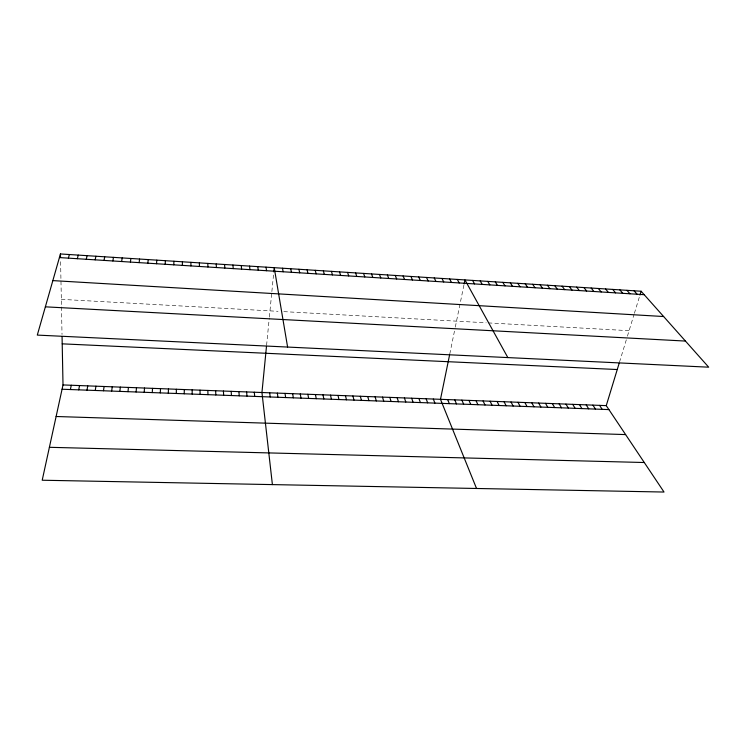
<?xml version="1.0" encoding="UTF-8"?>
<svg xmlns="http://www.w3.org/2000/svg" width="746" height="746" viewBox="0 0 746 746"><rect width="100%" height="100%" fill="white"/><g stroke="black" fill="none" stroke-linecap="round" stroke-linejoin="round"><path stroke-width="0.56" stroke-dasharray="3.73 2.8" d="M266.583 345.342L269.259 318.085M269.362 317.05L271.768 292.609M271.87 291.583L273.493 275.022M449.782 353.968L455.097 328.053M455.302 327.065L464.143 283.928M619.516 362.108L627.088 337.276M627.423 336.176L634.044 314.458M634.38 313.357L639.667 296.022M61.331 299.36L278.044 311.315M283.788 311.632L486.196 322.794M488.304 322.915L629.102 330.683M60.594 261.687L61.461 305.851M61.48 306.932L62.021 334.488"/><path stroke-width="1.12" d="M192.17 394.084L192.179 389.85M190.911 265.921L190.929 262.331M184.234 393.785L184.299 389.552M182.36 265.38L182.444 261.79M176.28 393.487L176.401 389.253M168.298 393.189L168.465 388.955M173.781 264.839L173.93 261.24M160.278 392.89L160.511 388.647M165.164 264.289L165.379 260.69M152.249 392.592L152.538 388.349M156.529 263.739L156.8 260.14M144.183 392.293L144.528 388.041M136.089 391.995L136.499 387.733M147.857 263.189L148.193 259.589M266.49 346.34L261.949 392.517L272.402 484.602M273.801 271.88L274.22 267.683L287.602 347.058M127.976 391.687L128.443 387.426M139.148 262.639L139.558 259.039M119.836 391.389L120.358 387.118M130.41 262.079L130.895 258.48M111.667 391.081L112.245 386.81M103.47 390.773L104.104 386.503M121.654 261.529L122.195 257.92M95.246 390.475L95.936 386.186M112.851 260.969L113.467 257.361M86.993 390.167L87.748 385.878M104.02 260.41L104.71 256.801M78.712 389.86L79.533 385.561M70.404 389.543L71.28 385.253M449.558 355.077L440.485 399.315L476.535 488.481M464.143 283.928L464.963 279.927L507.84 357.586M95.162 259.85L95.917 256.232M62.067 336.586L63.009 384.936L42.205 480.228L664.024 492.043L606.256 405.628L619.189 363.181M86.275 259.282L87.096 255.664M77.351 258.713L78.246 255.104M68.399 258.144L69.359 254.526M60.445 253.957L37.3 335.094L708.7 367.191L641.122 291.238L60.445 253.957L60.51 257.267M639.956 295.062L641.122 291.238M49.395 447.302L644.283 462.52M56.118 416.501L625.605 434.582M62.077 389.235L608.904 409.591M63.009 384.936L606.256 405.628M62.207 343.841L617.259 369.531M45.366 306.83L685.462 341.071M52.845 280.608L663.623 316.528M59.41 257.575L644.199 294.689M634.053 290.781L637.084 294.241M626.957 290.334L629.941 293.784M619.842 289.877L622.789 293.337M612.708 289.411L615.599 292.88M605.547 288.954L608.391 292.423M598.357 288.497L601.164 291.966M591.149 288.031L593.909 291.5M583.922 287.564L586.636 291.043M576.667 287.098L579.334 290.576M569.385 286.632L572.005 290.11M562.083 286.166L564.657 289.644M554.763 285.69L557.29 289.178M547.405 285.224L549.895 288.711M540.039 284.748L542.473 288.236M532.635 284.273L535.022 287.76M525.221 283.797L527.553 287.285M599.579 405.376L602.199 409.349M517.771 283.321L520.065 286.809M592.893 405.125L595.467 409.097M510.301 282.837L512.539 286.333M586.188 404.864L588.715 408.845M579.456 404.612L581.945 408.594M502.804 282.361L504.995 285.858M572.704 404.351L575.157 408.342M495.288 281.876L497.423 285.373M565.934 404.099L568.349 408.09M487.744 281.391L489.833 284.897M559.146 403.838L561.514 407.829M552.329 403.577L554.66 407.577M480.172 280.906L482.214 284.413M545.503 403.316L547.788 407.316M472.582 280.421L474.568 283.928M538.649 403.054L540.897 407.064M531.777 402.793L533.987 406.803M524.876 402.532L527.049 406.551M457.317 279.442L459.2 282.948M517.966 402.271L520.093 406.29M449.642 278.948L451.479 282.464M511.029 402.001L513.108 406.029M441.949 278.454L443.73 281.969M504.072 401.74L506.114 405.768M497.097 401.469L499.093 405.507M434.228 277.96L435.962 281.475M490.094 401.208L492.052 405.246M426.479 277.456L428.157 280.981M483.072 400.938L484.984 404.985M476.032 400.667L477.897 404.714M418.711 276.962L420.334 280.487M468.964 400.397L470.791 404.453M410.915 276.458L412.482 279.983M461.877 400.126L463.658 404.192M403.082 275.955L404.602 279.489M454.771 399.856L456.505 403.922M447.637 399.586L449.334 403.651M395.231 275.451L396.695 278.985M387.361 274.948L388.769 278.482M433.314 399.045L434.918 403.12M379.453 274.435L380.805 277.978M426.115 398.765L427.672 402.849M418.898 398.495L420.408 402.579M371.527 273.931L372.823 277.465M411.661 398.215L413.116 402.308M363.563 273.418L364.803 276.962M404.397 397.944L405.805 402.038M355.581 272.905L356.765 276.449M397.105 397.665L398.476 401.758M389.794 397.385L391.118 401.488M347.571 272.393L348.699 275.936M382.465 397.105L383.742 401.208M339.533 271.88L340.596 275.423M375.107 396.825L376.338 400.938M367.731 396.546L368.916 400.658M331.457 271.358L332.474 274.91M360.327 396.266L361.465 400.388M323.363 270.835L324.324 274.388M352.905 395.977L353.986 400.108M315.25 270.313L316.145 273.875M345.454 395.697L346.489 399.828M337.985 395.408L338.973 399.548M307.1 269.791L307.939 273.353M330.487 395.128L331.429 399.269M298.922 269.269L299.696 272.831M322.971 394.839L323.857 398.979M290.716 268.737L291.434 272.299M315.427 394.55L316.267 398.7M307.865 394.261L308.648 398.42M282.482 268.215L283.144 271.777M300.274 393.972L301.002 398.131M292.656 393.683L293.337 397.842M266.014 267.152L266.555 270.723M285.019 393.394L285.643 397.562M277.353 393.095L277.932 397.273M257.79 266.63L258.265 270.201M269.66 392.806L270.192 396.984M249.528 266.098L249.947 269.67M254.293 392.219L254.712 396.406M241.247 265.567L241.601 269.138M246.618 391.93L246.982 396.117M232.929 265.035L233.228 268.607M238.916 391.631L239.233 395.828M224.593 264.494L224.826 268.075M231.185 391.342L231.446 395.539M223.436 391.044L223.641 395.249M216.219 263.963L216.396 267.544M215.659 390.745L215.818 394.96M207.817 263.422L207.929 267.003M207.854 390.456L207.957 394.671M199.387 262.881L199.434 266.462M200.031 390.158L200.077 394.373"/></g></svg>
